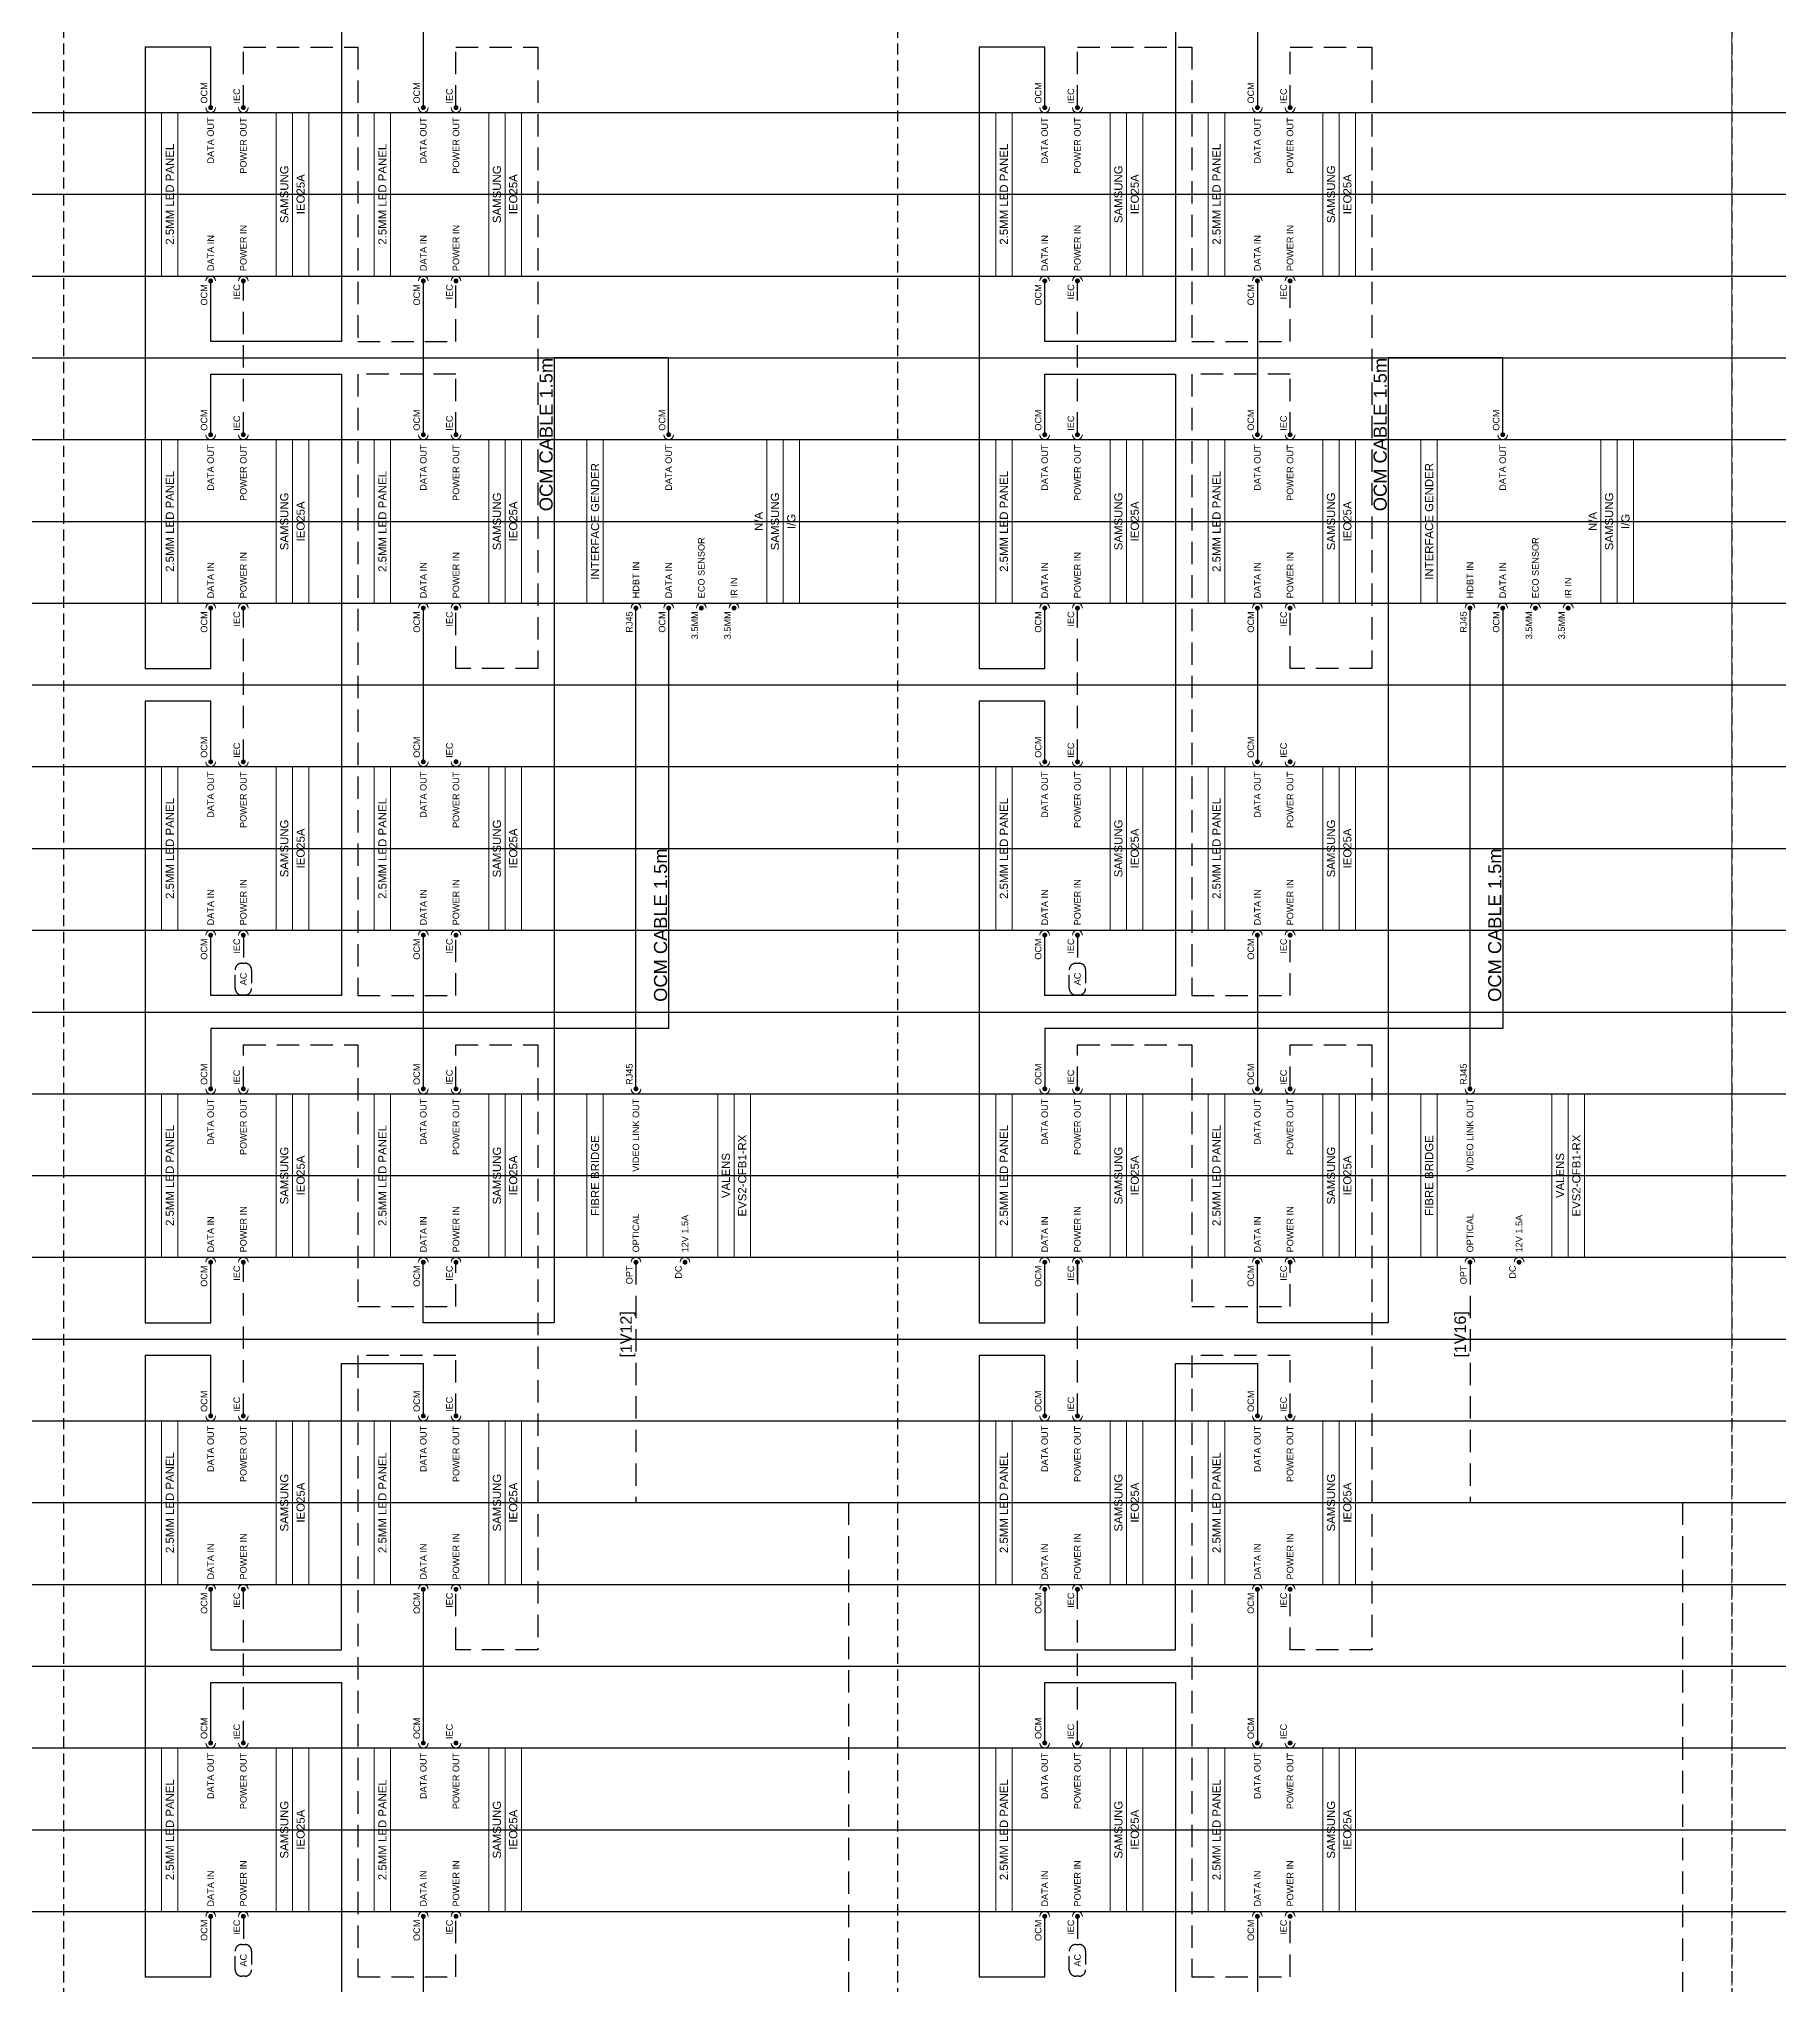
# Model space of a CAD drawing. Header units: millimetres. Extents: x 0 to 592, y -11 to 839.
# Drawn here: x 195 to 389.6, y 384 to 601.7 of the extents above; entities that cross this region are included whole.
import ezdxf
from ezdxf.enums import TextEntityAlignment as Align

# ---------------------------------------------------------------- set-up
doc = ezdxf.new("R2010")
doc.units = ezdxf.units.MM
doc.linetypes.add('DASHED', pattern=[0.75, 0.5, -0.25])
doc.linetypes.add('DASHED2', pattern=[0.375, 0.25, -0.125])
for name, color, linetype in [('SC - 3 Core Flex', 7, 'DASHED'), ('SC - Cat - Red - AV', 1, 'Continuous'), ('SC - Fibre', 170, 'DASHED'), ('SC - Text', 7, 'Continuous'), ('Text', 7, 'Continuous')]:
    doc.layers.add(name, color=color, linetype=linetype)
doc.layers.add('SC - Equipment', color=7, linetype='Continuous', lineweight=13)
doc.layers.add('SC - Xlines', color=252, linetype='Continuous', plot=False)
doc.styles.add('ARIAL', font='arial.ttf')
doc.styles.get("Standard").update_dxf_attribs({"font": 'arial.ttf'})

# ---------------------------------------------------------------- blocks, each defined once
blk = doc.blocks.new('SAMSUNG LH025IEA - SCHEMATIC')
at = {"layer": 'SC - Equipment'}
for p, q in [((-25, 0), (25, 0)), ((-25, -45), (-25, 0)), ((25, 0), (25, -45)), ((25, -5), (-25, -5)), ((25, -35), (-25, -35)), ((25, -35), (-25, -35)), ((25, -40), (-25, -40)), ((25, -40), (-25, -40)), ((25, -40), (-25, -40)), ((25, -45), (-25, -45))]:
    blk.add_line(p, q, dxfattribs=at)
at = {"layer": 'SC - Equipment', "const_width": 0.7}
for points in [[(-26.1, -15, 1), (-26.9, -15, 1)], [(26.1, -15, -1), (26.9, -15, -1)], [(-26.1, -25, 1), (-26.9, -25, 1)], [(26.1, -25, -1), (26.9, -25, -1)]]:
    blk.add_lwpolyline(points, format="xyb", close=True, dxfattribs=at)
at = {"layer": 'SC - Equipment'}
for centre, start, end in [((-26.5, -15), 270, 90), ((26.5, -15), 90, 270), ((-26.5, -25), 270, 90), ((26.5, -25), 90, 270)]:
    blk.add_arc(centre, 1.5, start, end, dxfattribs=at)
at = {"ltscale": 5}
for tag, p in [('DESCRIPTION', (0, -2.5)), ('MODEL', (0, -42.5)), ('MAKE', (0, -37.5))]:
    blk.add_attdef(tag, text='', height=2.5, dxfattribs=at).set_placement(p, align=Align.MIDDLE_CENTER)
at = {"ltscale": 5, "flags": 1}
for tag, p in [('ROOM_TYPE', (45, -5)), ('LOCATION', (45, -10)), ('RACK_EQUIPMENT_(Y/N)', (45, -15)), ('IP_(Y/N)', (45, -30)), ('POE(WATT)', (45, -35)), ('AMP(@240V)', (45, -40)), ('WATT', (45, -45)), ('BTU/H', (45, -50)), ('WEIGHT(KG)', (45, -55)), ('TRANSFORMER_TAPS', (45, -60))]:
    blk.add_attdef(tag, p, '', height=2.5, dxfattribs=at)
blk.add_attdef('BRACKET', text='', height=2.5, dxfattribs=at).set_placement((0, -32.5), align=Align.MIDDLE_CENTER)
at = {"layer": 'SC - Equipment', "ltscale": 5, "char_height": 2}
for s, insert, width, attachment_point in [('OCM', (-27.5, -13), 5.7736, 6), ('DATA IN', (-23.5, -15), 23.5, 4), ('DATA OUT', (23.5, -15), 23.5, 6), ('OCM', (27.72, -13), 7.1748, 4), ('IEC', (-27.5, -23), 5.7736, 6), ('IEC', (27.72, -23), 7.1748, 4), ('POWER IN', (-23.5, -25), 23.5, 4), ('POWER OUT', (23.5, -25), 23.5, 6)]:
    blk.add_mtext(s, dxfattribs=dict(at, insert=insert, width=width, attachment_point=attachment_point))
blk = doc.blocks.new('SAMSUNG I-G CARD - SCHEMATIC')
at = {"layer": 'SC - Equipment'}
for p, q in [((-25, 0), (25, 0)), ((-25, -65), (-25, 0)), ((25, 0), (25, -65)), ((25, -5), (-25, -5)), ((25, -55), (-25, -55)), ((25, -55), (-25, -55)), ((25, -60), (-25, -60)), ((25, -60), (-25, -60)), ((25, -60), (-25, -60)), ((25, -65), (-25, -65))]:
    blk.add_line(p, q, dxfattribs=at)
at = {"layer": 'SC - Equipment', "const_width": 0.7}
for points in [[(-26.1, -15, 1), (-26.9, -15, 1)], [(-26.1, -25, 1), (-26.9, -25, 1)], [(26.1, -25, -1), (26.9, -25, -1)], [(-26.1, -35, 1), (-26.9, -35, 1)], [(-26.1, -45, 1), (-26.9, -45, 1)]]:
    blk.add_lwpolyline(points, format="xyb", close=True, dxfattribs=at)
at = {"layer": 'SC - Equipment'}
for centre, start, end in [((-26.5, -15), 270, 90), ((-26.5, -25), 270, 90), ((26.5, -25), 90, 270), ((-26.5, -35), 270, 90), ((-26.5, -45), 270, 90)]:
    blk.add_arc(centre, 1.5, start, end, dxfattribs=at)
at = {"ltscale": 5}
for tag, p in [('DESCRIPTION', (0, -2.5)), ('BRACKET', (0, -52.5)), ('MAKE', (0, -57.5)), ('MODEL', (0, -62.5))]:
    blk.add_attdef(tag, text='', height=2.5, dxfattribs=at).set_placement(p, align=Align.MIDDLE_CENTER)
at = {"ltscale": 5, "flags": 1}
for tag, p in [('ROOM_TYPE', (45, -5)), ('LOCATION', (45, -10)), ('RACK_EQUIPMENT_(Y/N)', (45, -15)), ('IP_(Y/N)', (45, -30)), ('POE(WATT)', (45, -35)), ('AMP(@240V)', (45, -40)), ('WATT', (45, -45)), ('BTU/H', (45, -50)), ('WEIGHT(KG)', (45, -55)), ('TRANSFORMER_TAPS', (45, -60))]:
    blk.add_attdef(tag, p, '', height=2.5, dxfattribs=at)
at = {"layer": 'SC - Equipment', "ltscale": 5, "char_height": 2}
for s, insert, width, attachment_point in [('RJ45', (-27.5, -13), 5.7736, 6), ('HDBT IN', (-23.5, -15), 23.5, 4), ('OCM', (-27.5, -23), 5.7736, 6), ('OCM', (27.7, -23), 3.7458, 4), ('DATA IN ', (-23.5, -25), 28.0635, 4), ('DATA OUT', (23.5, -25), 23.5, 6), ('3.5MM', (-27.5, -33), 5.7736, 6), ('ECO SENSOR', (-23.5, -35), 23.5, 4), ('3.5MM', (-27.5, -43), 5.7736, 6), ('IR IN', (-23.5, -45), 23.5, 4)]:
    blk.add_mtext(s, dxfattribs=dict(at, insert=insert, width=width, attachment_point=attachment_point))
blk = doc.blocks.new('VALENS - FIBRE BRIDGE RX')
at = {"layer": 'SC - Equipment'}
for p, q in [((-25, 0), (25, 0)), ((-25, -50), (-25, 0)), ((25, 0), (25, -50)), ((25, -5), (-25, -5)), ((25, -40), (-25, -40)), ((25, -40), (-25, -40)), ((25, -45), (-25, -45)), ((25, -45), (-25, -45)), ((25, -45), (-25, -45)), ((25, -50), (-25, -50))]:
    blk.add_line(p, q, dxfattribs=at)
at = {"layer": 'SC - Equipment', "const_width": 0.7}
for points in [[(-26.1, -15, 1), (-26.9, -15, 1)], [(26.1, -15, -1), (26.9, -15, -1)], [(-26.1, -30, 1), (-26.9, -30, 1)]]:
    blk.add_lwpolyline(points, format="xyb", close=True, dxfattribs=at)
at = {"layer": 'SC - Equipment'}
for centre, start, end in [((-26.5, -15), 270, 90), ((26.5, -15), 90, 270), ((-26.5, -30), 270, 90)]:
    blk.add_arc(centre, 1.5, start, end, dxfattribs=at)
at = {"ltscale": 5}
for tag, p in [('DESCRIPTION', (0, -2.5)), ('MAKE', (0, -42.5)), ('MODEL', (0, -47.5))]:
    blk.add_attdef(tag, text='', height=2.5, dxfattribs=at).set_placement(p, align=Align.MIDDLE_CENTER)
at = {"ltscale": 5, "flags": 1}
for tag, p in [('ROOM_TYPE', (45, -5)), ('LOCATION', (45, -10)), ('RACK_EQUIPMENT_(Y/N)', (45, -15)), ('IP_(Y/N)', (45, -30)), ('POE(WATT)', (45, -35)), ('AMP(@240V)', (45, -40)), ('WATT', (45, -45)), ('BTU/H', (45, -50)), ('WEIGHT(KG)', (45, -55)), ('TRANSFORMER_TAPS', (45, -60))]:
    blk.add_attdef(tag, p, '', height=2.5, dxfattribs=at)
blk.add_attdef('BRACKET', text='', height=2.5, dxfattribs=at).set_placement((0, -37.5), align=Align.MIDDLE_CENTER)
at = {"layer": 'SC - Equipment', "ltscale": 5, "char_height": 2}
for s, insert, width, attachment_point in [('OPT', (-27.5, -13), 5.7736, 6), ('OPTICAL', (-23.5, -15), 31.9845, 4), ('VIDEO LINK OUT', (23.5, -15), 23.5, 6), ('RJ45', (27.72, -13), 7.1748, 4), ('DC', (-27.5, -28), 5.7736, 6), ('12V 1.5A', (-23.5, -30), 23.5, 4)]:
    blk.add_mtext(s, dxfattribs=dict(at, insert=insert, width=width, attachment_point=attachment_point))

msp = doc.modelspace()

# ---------------------------------------------------------------- linework, layer by layer
at = {"color": 31, "linetype": 'DASHED2', "ltscale": 5}
for p, q in [((197.78, 839.28), (197.78, 62.45)), ((291.06, 839.28), (291.06, 62.45)), ((384.34, 839.28), (384.34, 62.45))]:
    msp.add_line(p, q, dxfattribs=at)
at = {"ltscale": 5}
for points in [[(214.24, 630.55), (214.24, 637.32), (228.87, 637.32), (228.87, 567.81), (214.24, 567.81), (214.24, 574.58)], [(307.52, 630.55), (307.52, 637.32), (322.15, 637.32), (322.15, 567.81), (307.52, 567.81), (307.52, 574.58)], [(238.01, 611.16), (238.01, 593.97)], [(331.3, 611.16), (331.3, 593.97)], [(214.24, 593.97), (214.24, 600.74), (206.92, 600.74), (206.92, 531.23), (214.24, 531.23), (214.24, 538)], [(307.52, 593.97), (307.52, 600.74), (300.2, 600.74), (300.2, 531.23), (307.52, 531.23), (307.52, 538)], [(238.01, 574.58), (238.01, 557.39)], [(331.3, 574.58), (331.3, 557.39)], [(265.45, 557.39), (265.45, 565.98), (252.65, 565.98), (252.65, 458.07), (238.01, 458.07), (238.01, 464.84)], [(358.73, 557.39), (358.73, 565.98), (345.93, 565.98), (345.93, 458.07), (331.3, 458.07), (331.3, 464.84)], [(214.24, 557.39), (214.24, 564.16), (228.87, 564.16), (228.87, 494.65), (214.24, 494.65), (214.24, 501.42)], [(307.52, 557.39), (307.52, 564.16), (322.15, 564.16), (322.15, 494.65), (307.52, 494.65), (307.52, 501.42)], [(265.45, 538), (265.45, 490.99), (214.24, 490.99), (214.24, 484.22)], [(238.01, 538), (238.01, 520.81)], [(358.73, 538), (358.73, 490.99), (307.52, 490.99), (307.52, 484.22)], [(331.3, 538), (331.3, 520.81)], [(214.24, 520.81), (214.24, 527.57), (206.92, 527.57), (206.92, 458.07), (214.24, 458.07), (214.24, 464.84)], [(307.52, 520.81), (307.52, 527.57), (300.2, 527.57), (300.2, 458.07), (307.52, 458.07), (307.52, 464.84)], [(238.01, 501.42), (238.01, 484.22)], [(331.3, 501.42), (331.3, 484.22)], [(214.24, 447.64), (214.24, 454.41), (206.92, 454.41), (206.92, 384.91), (214.24, 384.91), (214.24, 391.67)], [(214.24, 428.25), (214.24, 421.49), (228.87, 421.49), (228.87, 453.5), (238.01, 453.5), (238.01, 447.64)], [(307.52, 447.64), (307.52, 454.41), (300.2, 454.41), (300.2, 384.91), (307.52, 384.91), (307.52, 391.67)], [(307.52, 428.25), (307.52, 421.49), (322.15, 421.49), (322.15, 453.5), (331.3, 453.5), (331.3, 447.64)], [(238.02, 428.25), (238.02, 411.06)], [(331.3, 428.25), (331.3, 411.06)], [(214.24, 411.06), (214.24, 417.83), (228.87, 417.83), (228.87, 348.32), (214.24, 348.32), (214.24, 355.09)], [(307.52, 411.06), (307.52, 417.83), (322.15, 417.83), (322.15, 348.32), (307.52, 348.32), (307.52, 355.09)], [(238.02, 391.67), (238.02, 374.48)], [(331.3, 391.67), (331.3, 374.48)]]:
    msp.add_lwpolyline(points, dxfattribs=at)
at = {"layer": 'SC - 3 Core Flex', "ltscale": 5}
for points in [[(217.9, 593.97), (217.9, 600.74), (230.7, 600.74), (230.7, 567.81), (241.67, 567.81), (241.67, 574.58)], [(241.67, 593.97), (241.67, 600.74), (250.82, 600.74), (250.82, 531.23), (241.67, 531.23), (241.67, 538)], [(311.18, 593.97), (311.18, 600.74), (323.98, 600.74), (323.98, 567.81), (334.96, 567.81), (334.96, 574.58)], [(334.96, 593.97), (334.96, 600.74), (344.1, 600.74), (344.1, 531.23), (334.96, 531.23), (334.96, 538)], [(217.9, 557.39), (217.9, 574.58)], [(311.18, 557.39), (311.18, 574.58)], [(241.67, 557.39), (241.67, 564.16), (230.7, 564.16), (230.7, 494.65), (241.67, 494.65), (241.67, 501.42)], [(334.96, 557.39), (334.96, 564.16), (323.98, 564.16), (323.98, 494.65), (334.96, 494.65), (334.96, 501.42)], [(217.9, 520.81), (217.9, 538)], [(311.18, 520.81), (311.18, 538)], [(217.9, 501.42), (217.9, 498.27)], [(311.18, 501.42), (311.18, 498.27)], [(217.9, 484.22), (217.9, 489.16), (230.7, 489.16), (230.7, 459.9), (241.67, 459.9), (241.67, 464.84)], [(241.67, 484.22), (241.67, 489.16), (250.82, 489.16), (250.82, 421.49), (241.67, 421.49), (241.67, 428.25)], [(311.18, 484.22), (311.18, 489.16), (323.98, 489.16), (323.98, 459.9), (334.96, 459.9), (334.96, 464.84)], [(334.96, 484.22), (334.96, 489.16), (344.1, 489.16), (344.1, 421.49), (334.96, 421.49), (334.96, 428.25)], [(217.9, 447.64), (217.9, 464.84)], [(311.18, 464.84), (311.18, 461.69)], [(311.18, 447.64), (311.18, 464.84)], [(241.67, 447.64), (241.67, 454.41), (230.7, 454.41), (230.7, 384.91), (241.67, 384.91), (241.67, 391.67)], [(334.96, 447.64), (334.96, 454.41), (323.98, 454.41), (323.98, 384.91), (334.96, 384.91), (334.96, 391.67)], [(217.9, 411.06), (217.9, 428.25)], [(311.18, 411.06), (311.18, 428.25)], [(217.9, 391.67), (217.9, 388.53)], [(311.18, 391.67), (311.18, 388.53)]]:
    msp.add_lwpolyline(points, dxfattribs=at)
at = {"layer": 'SC - 3 Core Flex', "ltscale": 3}
for points in [[(216.98, 495.46), (216.98, 497.54, -0.414214), (217.71, 498.27), (218.08, 498.27, -0.414214), (218.81, 497.54), (218.81, 495.46, -0.414214), (218.08, 494.72), (217.71, 494.72, -0.414214)], [(310.26, 495.46), (310.26, 497.54, -0.414214), (311, 498.27), (311.36, 498.27, -0.414214), (312.09, 497.54), (312.09, 495.46, -0.414214), (311.36, 494.72), (311, 494.72, -0.414214)], [(216.98, 385.71), (216.98, 387.8, -0.414214), (217.71, 388.53), (218.08, 388.53, -0.414214), (218.81, 387.8), (218.81, 385.71, -0.414214), (218.08, 384.98), (217.71, 384.98, -0.414214)], [(310.26, 385.71), (310.26, 387.8, -0.414214), (311, 388.53), (311.36, 388.53, -0.414214), (312.09, 387.8), (312.09, 385.71, -0.414214), (311.36, 384.98), (311, 384.98, -0.414214)]]:
    msp.add_lwpolyline(points, format="xyb", close=True, dxfattribs=at)
at = {"layer": 'SC - Cat - Red - AV', "ltscale": 5}
for points in [[(261.79, 484.22), (261.79, 538)], [(355.08, 484.22), (355.08, 538)]]:
    msp.add_lwpolyline(points, dxfattribs=at)
at = {"layer": 'SC - Equipment', "color": 251, "linetype": 'DASHED2', "ltscale": 5, "true_color": 0x636466}
for points in [[(18.53, 639.15), (18.53, 456.24), (384.34, 456.24), (384.34, 639.15)], [(18.52, 456.24), (18.52, 273.33), (384.34, 273.33), (384.34, 456.24)]]:
    msp.add_lwpolyline(points, close=True, dxfattribs=at)
at = {"layer": 'SC - Fibre', "ltscale": 5}
for points in [[(261.79, 464.84), (261.79, 437.95), (285.57, 437.95), (285.57, 42.33)], [(261.79, 464.84), (261.79, 437.95), (285.57, 437.95), (285.57, -0.01)], [(355.08, 464.84), (355.08, 437.95), (378.85, 437.95), (378.85, 42.33)], [(355.08, 464.84), (355.08, 437.95), (378.85, 437.95), (378.85, -0.01)]]:
    msp.add_lwpolyline(points, dxfattribs=at)
at = {"layer": 'SC - Xlines', "color": 250, "ltscale": 5}
for points in [[(-0.03, 593.42), (519.95, 593.42)], [(-0.03, 575.13), (519.95, 575.13)], [(-0.03, 556.84), (519.95, 556.84)], [(-0.03, 538.55), (519.95, 538.55)], [(-0.03, 520.26), (519.95, 520.26)], [(-0.03, 501.97), (519.95, 501.97)], [(-0.03, 483.68), (519.95, 483.68)], [(-0.03, 465.39), (519.95, 465.39)], [(-0.03, 447.09), (519.95, 447.09)], [(-0.03, 428.8), (519.95, 428.8)], [(-0.03, 410.51), (519.95, 410.51)], [(-0.03, 392.22), (519.95, 392.22)]]:
    msp.add_lwpolyline(points, dxfattribs=at)
at = {"layer": 'SC - Xlines', "ltscale": 5}
for points in [[(-0.03, 584.28), (519.95, 584.28)], [(-0.03, 565.98), (519.95, 565.98)], [(-0.03, 547.69), (519.95, 547.69)], [(-0.03, 529.4), (519.95, 529.4)], [(-0.03, 511.11), (519.95, 511.11)], [(-0.03, 492.82), (519.95, 492.82)], [(-0.03, 474.53), (519.95, 474.53)], [(-0.03, 456.24), (519.95, 456.24)], [(-0.03, 437.95), (519.95, 437.95)], [(-0.03, 419.66), (519.95, 419.66)], [(-0.03, 401.37), (519.95, 401.37)]]:
    msp.add_lwpolyline(points, dxfattribs=at)

# ---------------------------------------------------------------- block references
at = {"ltscale": 5, "xscale": 0.3658170094211283, "yscale": 0.3658170094211283, "zscale": 0.3658170094211283, "rotation": 90.00000000000001}
for name, p, values in [('SAMSUNG LH025IEA - SCHEMATIC', (208.75, 584.28), {'DESCRIPTION': '2.5MM LED PANEL', 'MAKE': 'SAMSUNG', 'MODEL': 'IEO25A'}), ('SAMSUNG LH025IEA - SCHEMATIC', (232.53, 584.28), {'DESCRIPTION': '2.5MM LED PANEL', 'MAKE': 'SAMSUNG', 'MODEL': 'IEO25A'}), ('SAMSUNG LH025IEA - SCHEMATIC', (302.03, 584.28), {'DESCRIPTION': '2.5MM LED PANEL', 'MAKE': 'SAMSUNG', 'MODEL': 'IEO25A'}), ('SAMSUNG LH025IEA - SCHEMATIC', (325.81, 584.28), {'DESCRIPTION': '2.5MM LED PANEL', 'MAKE': 'SAMSUNG', 'MODEL': 'IEO25A'}), ('SAMSUNG LH025IEA - SCHEMATIC', (208.75, 547.69), {'DESCRIPTION': '2.5MM LED PANEL', 'MAKE': 'SAMSUNG', 'MODEL': 'IEO25A'}), ('SAMSUNG LH025IEA - SCHEMATIC', (232.53, 547.69), {'DESCRIPTION': '2.5MM LED PANEL', 'MAKE': 'SAMSUNG', 'MODEL': 'IEO25A'}), ('SAMSUNG I-G CARD - SCHEMATIC', (256.31, 547.69), {'DESCRIPTION': 'INTERFACE GENDER', 'MAKE': 'SAMSUNG', 'MODEL': 'I/G', 'BRACKET': 'N/A'}), ('SAMSUNG LH025IEA - SCHEMATIC', (302.03, 547.69), {'DESCRIPTION': '2.5MM LED PANEL', 'MAKE': 'SAMSUNG', 'MODEL': 'IEO25A'}), ('SAMSUNG LH025IEA - SCHEMATIC', (325.81, 547.69), {'DESCRIPTION': '2.5MM LED PANEL', 'MAKE': 'SAMSUNG', 'MODEL': 'IEO25A'}), ('SAMSUNG I-G CARD - SCHEMATIC', (349.59, 547.69), {'DESCRIPTION': 'INTERFACE GENDER', 'MAKE': 'SAMSUNG', 'MODEL': 'I/G', 'BRACKET': 'N/A'}), ('SAMSUNG LH025IEA - SCHEMATIC', (208.75, 511.11), {'DESCRIPTION': '2.5MM LED PANEL', 'MAKE': 'SAMSUNG', 'MODEL': 'IEO25A'}), ('SAMSUNG LH025IEA - SCHEMATIC', (232.53, 511.11), {'DESCRIPTION': '2.5MM LED PANEL', 'MAKE': 'SAMSUNG', 'MODEL': 'IEO25A'}), ('SAMSUNG LH025IEA - SCHEMATIC', (302.03, 511.11), {'DESCRIPTION': '2.5MM LED PANEL', 'MAKE': 'SAMSUNG', 'MODEL': 'IEO25A'}), ('SAMSUNG LH025IEA - SCHEMATIC', (325.81, 511.11), {'DESCRIPTION': '2.5MM LED PANEL', 'MAKE': 'SAMSUNG', 'MODEL': 'IEO25A'}), ('SAMSUNG LH025IEA - SCHEMATIC', (208.75, 474.53), {'DESCRIPTION': '2.5MM LED PANEL', 'MAKE': 'SAMSUNG', 'MODEL': 'IEO25A'}), ('SAMSUNG LH025IEA - SCHEMATIC', (232.53, 474.53), {'DESCRIPTION': '2.5MM LED PANEL', 'MAKE': 'SAMSUNG', 'MODEL': 'IEO25A'}), ('VALENS - FIBRE BRIDGE RX', (256.31, 474.53), {'DESCRIPTION': 'FIBRE BRIDGE', 'MAKE': 'VALENS', 'MODEL': 'EVS2-CFB1-RX'}), ('SAMSUNG LH025IEA - SCHEMATIC', (302.03, 474.53), {'DESCRIPTION': '2.5MM LED PANEL', 'MAKE': 'SAMSUNG', 'MODEL': 'IEO25A'}), ('SAMSUNG LH025IEA - SCHEMATIC', (325.81, 474.53), {'DESCRIPTION': '2.5MM LED PANEL', 'MAKE': 'SAMSUNG', 'MODEL': 'IEO25A'}), ('VALENS - FIBRE BRIDGE RX', (349.59, 474.53), {'DESCRIPTION': 'FIBRE BRIDGE', 'MAKE': 'VALENS', 'MODEL': 'EVS2-CFB1-RX'}), ('SAMSUNG LH025IEA - SCHEMATIC', (208.75, 437.95), {'DESCRIPTION': '2.5MM LED PANEL', 'MAKE': 'SAMSUNG', 'MODEL': 'IEO25A'}), ('SAMSUNG LH025IEA - SCHEMATIC', (232.53, 437.95), {'DESCRIPTION': '2.5MM LED PANEL', 'MAKE': 'SAMSUNG', 'MODEL': 'IEO25A'}), ('SAMSUNG LH025IEA - SCHEMATIC', (302.03, 437.95), {'DESCRIPTION': '2.5MM LED PANEL', 'MAKE': 'SAMSUNG', 'MODEL': 'IEO25A'}), ('SAMSUNG LH025IEA - SCHEMATIC', (325.81, 437.95), {'DESCRIPTION': '2.5MM LED PANEL', 'MAKE': 'SAMSUNG', 'MODEL': 'IEO25A'}), ('SAMSUNG LH025IEA - SCHEMATIC', (208.75, 401.37), {'DESCRIPTION': '2.5MM LED PANEL', 'MAKE': 'SAMSUNG', 'MODEL': 'IEO25A'}), ('SAMSUNG LH025IEA - SCHEMATIC', (232.53, 401.37), {'DESCRIPTION': '2.5MM LED PANEL', 'MAKE': 'SAMSUNG', 'MODEL': 'IEO25A'}), ('SAMSUNG LH025IEA - SCHEMATIC', (302.03, 401.37), {'DESCRIPTION': '2.5MM LED PANEL', 'MAKE': 'SAMSUNG', 'MODEL': 'IEO25A'}), ('SAMSUNG LH025IEA - SCHEMATIC', (325.81, 401.37), {'DESCRIPTION': '2.5MM LED PANEL', 'MAKE': 'SAMSUNG', 'MODEL': 'IEO25A'})]:
    msp.add_blockref(name, p, dxfattribs=at).add_auto_attribs(values)

# ---------------------------------------------------------------- texts
at = {"layer": 'SC - Equipment', "color": 251, "linetype": 'DASHED2', "ltscale": 5, "true_color": 0x636466, "char_height": 1.4633, "attachment_point": 9, "rotation": 90, "style": 'ARIAL'}
for insert in [(252.5, 565.98), (345.78, 565.98), (265.3, 511.11), (358.59, 511.11)]:
    msp.add_mtext('OCM CABLE 1.5m', dxfattribs=dict(at, insert=insert))
at = {"layer": 'SC - Text', "char_height": 1.28, "width": 5.3688, "attachment_point": 9, "rotation": 90}
for s, insert in [('[1V12]', (261.72, 459.35)), ('[1V16]', (355, 459.35))]:
    msp.add_mtext(s, dxfattribs=dict(at, insert=insert))
at = {"layer": 'Text', "char_height": 0.732, "width": 52.6671, "attachment_point": 5, "rotation": 90}
for insert in [(217.9, 496.52), (311.18, 496.52), (217.9, 386.77), (311.18, 386.77)]:
    msp.add_mtext('AC', dxfattribs=dict(at, insert=insert))

doc.saveas('drawing.dxf')
